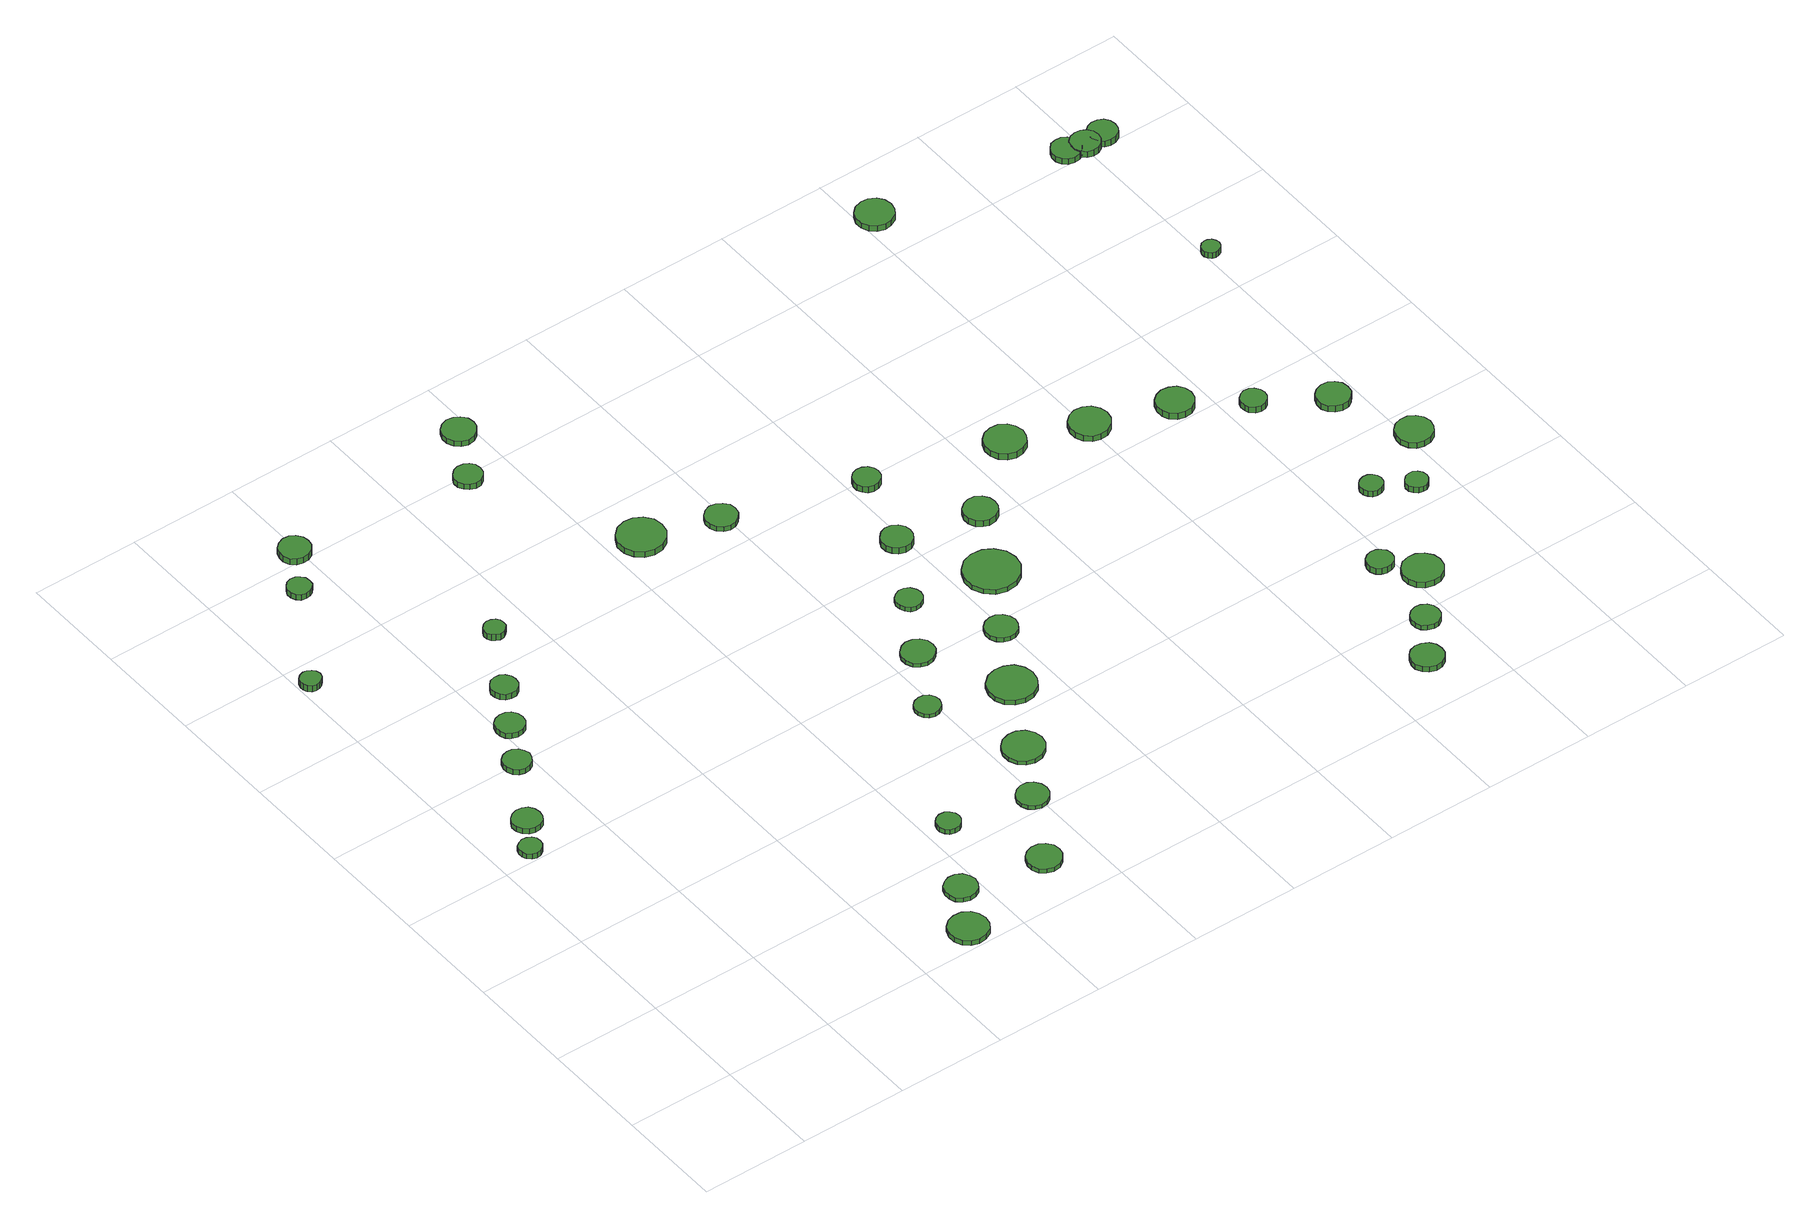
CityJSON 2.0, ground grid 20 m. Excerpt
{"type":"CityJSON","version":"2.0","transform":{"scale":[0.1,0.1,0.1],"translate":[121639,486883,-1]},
"CityObjects":{
"tree1":{"type":"SolitaryVegetationObject","attributes":{"function":"something"},"geometry":[{"type":"MultiSurface","lod":"1","boundaries":[[[0,1,2,3,4,5,6,7,8,9,10,11,12,13,14]],[[15,16,17,18,19,20,21,22,23,24,25,26,27,28,29]],[[0,29,28,1]],[[1,28,27,2]],[[2,27,26,3]],[[3,26,25,4]],[[4,25,24,5]],[[5,24,23,6]],[[6,23,22,7]],[[7,22,21,8]],[[8,21,20,9]],[[9,20,19,10]],[[10,19,18,11]],[[11,18,17,12]],[[12,17,16,13]],[[13,16,15,14]],[[14,15,29,0]]]}]},
"tree2":{"type":"SolitaryVegetationObject","attributes":{"function":"something"},"geometry":[{"type":"MultiSurface","lod":"1","boundaries":[[[30,31,32,33,34,35,36,37,38,39,40,41,42,43,44]],[[45,46,47,48,49,50,51,52,53,54,55,56,57,58,59]],[[30,59,58,31]],[[31,58,57,32]],[[32,57,56,33]],[[33,56,55,34]],[[34,55,54,35]],[[35,54,53,36]],[[36,53,52,37]],[[37,52,51,38]],[[38,51,50,39]],[[39,50,49,40]],[[40,49,48,41]],[[41,48,47,42]],[[42,47,46,43]],[[43,46,45,44]],[[44,45,59,30]]]}]},
"tree3":{"type":"SolitaryVegetationObject","attributes":{"function":"something"},"geometry":[{"type":"MultiSurface","lod":"1","boundaries":[[[60,61,62,63,64,65,66,67,68,69,70,71,72,73,74]],[[75,76,77,78,79,80,81,82,83,84,85,86,87,88,89]],[[60,89,88,61]],[[61,88,87,62]],[[62,87,86,63]],[[63,86,85,64]],[[64,85,84,65]],[[65,84,83,66]],[[66,83,82,67]],[[67,82,81,68]],[[68,81,80,69]],[[69,80,79,70]],[[70,79,78,71]],[[71,78,77,72]],[[72,77,76,73]],[[73,76,75,74]],[[74,75,89,60]]]}]},
"tree4":{"type":"SolitaryVegetationObject","attributes":{"function":"something"},"geometry":[{"type":"MultiSurface","lod":"1","boundaries":[[[90,91,92,93,94,95,96,97,98,99,100,101,102,103,104]],[[105,106,107,108,109,110,111,112,113,114,115,116,117,118,119]],[[90,119,118,91]],[[91,118,117,92]],[[92,117,116,93]],[[93,116,115,94]],[[94,115,114,95]],[[95,114,113,96]],[[96,113,112,97]],[[97,112,111,98]],[[98,111,110,99]],[[99,110,109,100]],[[100,109,108,101]],[[101,108,107,102]],[[102,107,106,103]],[[103,106,105,104]],[[104,105,119,90]]]}]},
"tree5":{"type":"SolitaryVegetationObject","attributes":{"function":"something"},"geometry":[{"type":"MultiSurface","lod":"1","boundaries":[[[120,121,122,123,124,125,126,127,128,129,130,131,132,133,134]],[[135,136,137,138,139,140,141,142,143,144,145,146,147,148,149]],[[120,149,148,121]],[[121,148,147,122]],[[122,147,146,123]],[[123,146,145,124]],[[124,145,144,125]],[[125,144,143,126]],[[126,143,142,127]],[[127,142,141,128]],[[128,141,140,129]],[[129,140,139,130]],[[130,139,138,131]],[[131,138,137,132]],[[132,137,136,133]],[[133,136,135,134]],[[134,135,149,120]]]}]},
"tree6":{"type":"SolitaryVegetationObject","attributes":{"function":"something"},"geometry":[{"type":"MultiSurface","lod":"1","boundaries":[[[150,151,152,153,154,155,156,157,158,159,160,161,162,163,164]],[[165,166,167,168,169,170,171,172,173,174,175,176,177,178,179]],[[150,179,178,151]],[[151,178,177,152]],[[152,177,176,153]],[[153,176,175,154]],[[154,175,174,155]],[[155,174,173,156]],[[156,173,172,157]],[[157,172,171,158]],[[158,171,170,159]],[[159,170,169,160]],[[160,169,168,161]],[[161,168,167,162]],[[162,167,166,163]],[[163,166,165,164]],[[164,165,179,150]]]}]},
"tree7":{"type":"SolitaryVegetationObject","attributes":{"function":"something"},"geometry":[{"type":"MultiSurface","lod":"1","boundaries":[[[180,181,182,183,184,185,186,187,188,189,190,191,192,193,194]],[[195,196,197,198,199,200,201,202,203,204,205,206,207,208,209]],[[180,209,208,181]],[[181,208,207,182]],[[182,207,206,183]],[[183,206,205,184]],[[184,205,204,185]],[[185,204,203,186]],[[186,203,202,187]],[[187,202,201,188]],[[188,201,200,189]],[[189,200,199,190]],[[190,199,198,191]],[[191,198,197,192]],[[192,197,196,193]],[[193,196,195,194]],[[194,195,209,180]]]}]},
"tree8":{"type":"SolitaryVegetationObject","attributes":{"function":"something"},"geometry":[{"type":"MultiSurface","lod":"1","boundaries":[[[210,211,212,213,214,215,216,217,218,219,220,221,222,223,224]],[[225,226,227,228,229,230,231,232,233,234,235,236,237,238,239]],[[210,239,238,211]],[[211,238,237,212]],[[212,237,236,213]],[[213,236,235,214]],[[214,235,234,215]],[[215,234,233,216]],[[216,233,232,217]],[[217,232,231,218]],[[218,231,230,219]],[[219,230,229,220]],[[220,229,228,221]],[[221,228,227,222]],[[222,227,226,223]],[[223,226,225,224]],[[224,225,239,210]]]}]},
"tree9":{"type":"SolitaryVegetationObject","attributes":{"function":"something"},"geometry":[{"type":"MultiSurface","lod":"1","boundaries":[[[240,241,242,243,244,245,246,247,248,249,250,251,252,253,254]],[[255,256,257,258,259,260,261,262,263,264,265,266,267,268,269]],[[240,269,268,241]],[[241,268,267,242]],[[242,267,266,243]],[[243,266,265,244]],[[244,265,264,245]],[[245,264,263,246]],[[246,263,262,247]],[[247,262,261,248]],[[248,261,260,249]],[[249,260,259,250]],[[250,259,258,251]],[[251,258,257,252]],[[252,257,256,253]],[[253,256,255,254]],[[254,255,269,240]]]}]},
"tree10":{"type":"SolitaryVegetationObject","attributes":{"function":"something"},"geometry":[{"type":"MultiSurface","lod":"1","boundaries":[[[270,271,272,273,274,275,276,277,278,279,280,281,282,283,284]],[[285,286,287,288,289,290,291,292,293,294,295,296,297,298,299]],[[270,299,298,271]],[[271,298,297,272]],[[272,297,296,273]],[[273,296,295,274]],[[274,295,294,275]],[[275,294,293,276]],[[276,293,292,277]],[[277,292,291,278]],[[278,291,290,279]],[[279,290,289,280]],[[280,289,288,281]],[[281,288,287,282]],[[282,287,286,283]],[[283,286,285,284]],[[284,285,299,270]]]}]},
"tree11":{"type":"SolitaryVegetationObject","attributes":{"function":"something"},"geometry":[{"type":"MultiSurface","lod":"1","boundaries":[[[300,301,302,303,304,305,306,307,308,309,310,311,312,313,314]],[[315,316,317,318,319,320,321,322,323,324,325,326,327,328,329]],[[300,329,328,301]],[[301,328,327,302]],[[302,327,326,303]],[[303,326,325,304]],[[304,325,324,305]],[[305,324,323,306]],[[306,323,322,307]],[[307,322,321,308]],[[308,321,320,309]],[[309,320,319,310]],[[310,319,318,311]],[[311,318,317,312]],[[312,317,316,313]],[[313,316,315,314]],[[314,315,329,300]]]}]},
"tree12":{"type":"SolitaryVegetationObject","attributes":{"function":"something"},"geometry":[{"type":"MultiSurface","lod":"1","boundaries":[[[330,331,332,333,334,335,336,337,338,339,340,341,342,343,344]],[[345,346,347,348,349,350,351,352,353,354,355,356,357,358,359]],[[330,359,358,331]],[[331,358,357,332]],[[332,357,356,333]],[[333,356,355,334]],[[334,355,354,335]],[[335,354,353,336]],[[336,353,352,337]],[[337,352,351,338]],[[338,351,350,339]],[[339,350,349,340]],[[340,349,348,341]],[[341,348,347,342]],[[342,347,346,343]],[[343,346,345,344]],[[344,345,359,330]]]}]},
"tree13":{"type":"SolitaryVegetationObject","attributes":{"function":"something"},"geometry":[{"type":"MultiSurface","lod":"1","boundaries":[[[360,361,362,363,364,365,366,367,368,369,370,371,372,373,374]],[[375,376,377,378,379,380,381,382,383,384,385,386,387,388,389]],[[360,389,388,361]],[[361,388,387,362]],[[362,387,386,363]],[[363,386,385,364]],[[364,385,384,365]],[[365,384,383,366]],[[366,383,382,367]],[[367,382,381,368]],[[368,381,380,369]],[[369,380,379,370]],[[370,379,378,371]],[[371,378,377,372]],[[372,377,376,373]],[[373,376,375,374]],[[374,375,389,360]]]}]},
"tree14":{"type":"SolitaryVegetationObject","attributes":{"function":"something"},"geometry":[{"type":"MultiSurface","lod":"1","boundaries":[[[390,391,392,393,394,395,396,397,398,399,400,401,402,403,404]],[[405,406,407,408,409,410,411,412,413,414,415,416,417,418,419]],[[390,419,418,391]],[[391,418,417,392]],[[392,417,416,393]],[[393,416,415,394]],[[394,415,414,395]],[[395,414,413,396]],[[396,413,412,397]],[[397,412,411,398]],[[398,411,410,399]],[[399,410,409,400]],[[400,409,408,401]],[[401,408,407,402]],[[402,407,406,403]],[[403,406,405,404]],[[404,405,419,390]]]}]},
"tree15":{"type":"SolitaryVegetationObject","attributes":{"function":"something"},"geometry":[{"type":"MultiSurface","lod":"1","boundaries":[[[420,421,422,423,424,425,426,427,428,429,430,431,432,433,434]],[[435,436,437,438,439,440,441,442,443,444,445,446,447,448,449]],[[420,449,448,421]],[[421,448,447,422]],[[422,447,446,423]],[[423,446,445,424]],[[424,445,444,425]],[[425,444,443,426]],[[426,443,442,427]],[[427,442,441,428]],[[428,441,440,429]],[[429,440,439,430]],[[430,439,438,431]],[[431,438,437,432]],[[432,437,436,433]],[[433,436,435,434]],[[434,435,449,420]]]}]},
"tree16":{"type":"SolitaryVegetationObject","attributes":{"function":"something"},"geometry":[{"type":"MultiSurface","lod":"1","boundaries":[[[450,451,452,453,454,455,456,457,458,459,460,461,462,463,464]],[[465,466,467,468,469,470,471,472,473,474,475,476,477,478,479]],[[450,479,478,451]],[[451,478,477,452]],[[452,477,476,453]],[[453,476,475,454]],[[454,475,474,455]],[[455,474,473,456]],[[456,473,472,457]],[[457,472,471,458]],[[458,471,470,459]],[[459,470,469,460]],[[460,469,468,461]],[[461,468,467,462]],[[462,467,466,463]],[[463,466,465,464]],[[464,465,479,450]]]}]},
"tree17":{"type":"SolitaryVegetationObject","attributes":{"function":"something"},"geometry":[{"type":"MultiSurface","lod":"1","boundaries":[[[480,481,482,483,484,485,486,487,488,489,490,491,492,493,494]],[[495,496,497,498,499,500,501,502,503,504,505,506,507,508,509]],[[480,509,508,481]],[[481,508,507,482]],[[482,507,506,483]],[[483,506,505,484]],[[484,505,504,485]],[[485,504,503,486]],[[486,503,502,487]],[[487,502,501,488]],[[488,501,500,489]],[[489,500,499,490]],[[490,499,498,491]],[[491,498,497,492]],[[492,497,496,493]],[[493,496,495,494]],[[494,495,509,480]]]}]},
"tree18":{"type":"SolitaryVegetationObject","attributes":{"function":"something"},"geometry":[{"type":"MultiSurface","lod":"1","boundaries":[[[510,511,512,513,514,515,516,517,518,519,520,521,522,523,524]],[[525,526,527,528,529,530,531,532,533,534,535,536,537,538,539]],[[510,539,538,511]],[[511,538,537,512]],[[512,537,536,513]],[[513,536,535,514]],[[514,535,534,515]],[[515,534,533,516]],[[516,533,532,517]],[[517,532,531,518]],[[518,531,530,519]],[[519,530,529,520]],[[520,529,528,521]],[[521,528,527,522]],[[522,527,526,523]],[[523,526,525,524]],[[524,525,539,510]]]}]},
"tree19":{"type":"SolitaryVegetationObject","attributes":{"function":"something"},"geometry":[{"type":"MultiSurface","lod":"1","boundaries":[[[540,541,542,543,544,545,546,547,548,549,550,551,552,553,554]],[[555,556,557,558,559,560,561,562,563,564,565,566,567,568,569]],[[540,569,568,541]],[[541,568,567,542]],[[542,567,566,543]],[[543,566,565,544]],[[544,565,564,545]],[[545,564,563,546]],[[546,563,562,547]],[[547,562,561,548]],[[548,561,560,549]],[[549,560,559,550]],[[550,559,558,551]],[[551,558,557,552]],[[552,557,556,553]],[[553,556,555,554]],[[554,555,569,540]]]}]},
"tree20":{"type":"SolitaryVegetationObject","attributes":{"function":"something"},"geometry":[{"type":"MultiSurface","lod":"1","boundaries":[[[570,571,572,573,574,575,576,577,578,579,580,581,582,583,584]],[[585,586,587,588,589,590,591,592,593,594,595,596,597,598,599]],[[570,599,598,571]],[[571,598,597,572]],[[572,597,596,573]],[[573,596,595,574]],[[574,595,594,575]],[[575,594,593,576]],[[576,593,592,577]],[[577,592,591,578]],[[578,591,590,579]],[[579,590,589,580]],[[580,589,588,581]],[[581,588,587,582]],[[582,587,586,583]],[[583,586,585,584]],[[584,585,599,570]]]}]},
"tree21":{"type":"SolitaryVegetationObject","attributes":{"function":"something"},"geometry":[{"type":"MultiSurface","lod":"1","boundaries":[[[600,601,602,603,604,605,606,607,608,609,610,611,612,613,614]],[[615,616,617,618,619,620,621,622,623,624,625,626,627,628,629]],[[600,629,628,601]],[[601,628,627,602]],[[602,627,626,603]],[[603,626,625,604]],[[604,625,624,605]],[[605,624,623,606]],[[606,623,622,607]],[[607,622,621,608]],[[608,621,620,609]],[[609,620,619,610]],[[610,619,618,611]],[[611,618,617,612]],[[612,617,616,613]],[[613,616,615,614]],[[614,615,629,600]]]}]},
"tree22":{"type":"SolitaryVegetationObject","attributes":{"function":"something"},"geometry":[{"type":"MultiSurface","lod":"1","boundaries":[[[630,631,632,633,634,635,636,637,638,639,640,641,642,643,644]],[[645,646,647,648,649,650,651,652,653,654,655,656,657,658,659]],[[630,659,658,631]],[[631,658,657,632]],[[632,657,656,633]],[[633,656,655,634]],[[634,655,654,635]],[[635,654,653,636]],[[636,653,652,637]],[[637,652,651,638]],[[638,651,650,639]],[[639,650,649,640]],[[640,649,648,641]],[[641,648,647,642]],[[642,647,646,643]],[[643,646,645,644]],[[644,645,659,630]]]}]},
"tree23":{"type":"SolitaryVegetationObject","attributes":{"function":"something"},"geometry":[{"type":"MultiSurface","lod":"1","boundaries":[[[660,661,662,663,664,665,666,667,668,669,670,671,672,673,674]],[[675,676,677,678,679,680,681,682,683,684,685,686,687,688,689]],[[660,689,688,661]],[[661,688,687,662]],[[662,687,686,663]],[[663,686,685,664]],[[664,685,684,665]],[[665,684,683,666]],[[666,683,682,667]],[[667,682,681,668]],[[668,681,680,669]],[[669,680,679,670]],[[670,679,678,671]],[[671,678,677,672]],[[672,677,676,673]],[[673,676,675,674]],[[674,675,689,660]]]}]},
"tree24":{"type":"SolitaryVegetationObject","attributes":{"function":"something"},"geometry":[{"type":"MultiSurface","lod":"1","boundaries":[[[690,691,692,693,694,695,696,697,698,699,700,701,702,703,704]],[[705,706,707,708,709,710,711,712,713,714,715,716,717,718,719]],[[690,719,718,691]],[[691,718,717,692]],[[692,717,716,693]],[[693,716,715,694]],[[694,715,714,695]],[[695,714,713,696]],[[696,713,712,697]],[[697,712,711,698]],[[698,711,710,699]],[[699,710,709,700]],[[700,709,708,701]],[[701,708,707,702]],[[702,707,706,703]],[[703,706,705,704]],[[704,705,719,690]]]}]},
"tree25":{"type":"SolitaryVegetationObject","attributes":{"function":"something"},"geometry":[{"type":"MultiSurface","lod":"1","boundaries":[[[720,721,722,723,724,725,726,727,728,729,730,731,732,733,734]],[[735,736,737,738,739,740,741,742,743,744,745,746,747,748,749]],[[720,749,748,721]],[[721,748,747,722]],[[722,747,746,723]],[[723,746,745,724]],[[724,745,744,725]],[[725,744,743,726]],[[726,743,742,727]],[[727,742,741,728]],[[728,741,740,729]],[[729,740,739,730]],[[730,739,738,731]],[[731,738,737,732]],[[732,737,736,733]],[[733,736,735,734]],[[734,735,749,720]]]}]},
"tree26":{"type":"SolitaryVegetationObject","attributes":{"function":"something"},"geometry":[{"type":"MultiSurface","lod":"1","boundaries":[[[750,751,752,753,754,755,756,757,758,759,760,761,762,763,764]],[[765,766,767,768,769,770,771,772,773,774,775,776,777,778,779]],[[750,779,778,751]],[[751,778,777,752]],[[752,777,776,753]],[[753,776,775,754]],[[754,775,774,755]],[[755,774,773,756]],[[756,773,772,757]],[[757,772,771,758]],[[758,771,770,759]],[[759,770,769,760]],[[760,769,768,761]],[[761,768,767,762]],[[762,767,766,763]],[[763,766,765,764]],[[764,765,779,750]]]}]},
"tree27":{"type":"SolitaryVegetationObject","attributes":{"function":"something"},"geometry":[{"type":"MultiSurface","lod":"1","boundaries":[[[780,781,782,783,784,785,786,787,788,789,790,791,792,793,794]],[[795,796,797,798,799,800,801,802,803,804,805,806,807,808,809]],[[780,809,808,781]],[[781,808,807,782]],[[782,807,806,783]],[[783,806,805,784]],[[784,805,804,785]],[[785,804,803,786]],[[786,803,802,787]],[[787,802,801,788]],[[788,801,800,789]],[[789,800,799,790]],[[790,799,798,791]],[[791,798,797,792]],[[792,797,796,793]],[[793,796,795,794]],[[794,795,809,780]]]}]},
"tree28":{"type":"SolitaryVegetationObject","attributes":{"function":"something"},"geometry":[{"type":"MultiSurface","lod":"1","boundaries":[[[810,811,812,813,814,815,816,817,818,819,820,821,822,823,824]],[[825,826,827,828,829,830,831,832,833,834,835,836,837,838,839]],[[810,839,838,811]],[[811,838,837,812]],[[812,837,836,813]],[[813,836,835,814]],[[814,835,834,815]],[[815,834,833,816]],[[816,833,832,817]],[[817,832,831,818]],[[818,831,830,819]],[[819,830,829,820]],[[820,829,828,821]],[[821,828,827,822]],[[822,827,826,823]],[[823,826,825,824]],[[824,825,839,810]]]}]},
"tree29":{"type":"SolitaryVegetationObject","attributes":{"function":"something"},"geometry":[{"type":"MultiSurface","lod":"1","boundaries":[[[840,841,842,843,844,845,846,847,848,849,850,851,852,853,854]],[[855,856,857,858,859,860,861,862,863,864,865,866,867,868,869]],[[840,869,868,841]],[[841,868,867,842]],[[842,867,866,843]],[[843,866,865,844]],[[844,865,864,845]],[[845,864,863,846]],[[846,863,862,847]],[[847,862,861,848]],[[848,861,860,849]],[[849,860,859,850]],[[850,859,858,851]],[[851,858,857,852]],[[852,857,856,853]],[[853,856,855,854]],[[854,855,869,840]]]}]},
"tree30":{"type":"SolitaryVegetationObject","attributes":{"function":"something"},"geometry":[{"type":"MultiSurface","lod":"1","boundaries":[[[870,871,872,873,874,875,876,877,878,879,880,881,882,883,884]],[[885,886,887,888,889,890,891,892,893,894,895,896,897,898,899]],[[870,899,898,871]],[[871,898,897,872]],[[872,897,896,873]],[[873,896,895,874]],[[874,895,894,875]],[[875,894,893,876]],[[876,893,892,877]],[[877,892,891,878]],[[878,891,890,879]],[[879,890,889,880]],[[880,889,888,881]],[[881,888,887,882]],[[882,887,886,883]],[[883,886,885,884]],[[884,885,899,870]]]}]},
"tree31":{"type":"SolitaryVegetationObject","attributes":{"function":"something"},"geometry":[{"type":"MultiSurface","lod":"1","boundaries":[[[900,901,902,903,904,905,906,907,908,909,910,911,912,913,914]],[[915,916,917,918,919,920,921,922,923,924,925,926,927,928,929]],[[900,929,928,901]],[[901,928,927,902]],[[902,927,926,903]],[[903,926,925,904]],[[904,925,924,905]],[[905,924,923,906]],[[906,923,922,907]],[[907,922,921,908]],[[908,921,920,909]],[[909,920,919,910]],[[910,919,918,911]],[[911,918,917,912]],[[912,917,916,913]],[[913,916,915,914]],[[914,915,929,900]]]}]},
"tree32":{"type":"SolitaryVegetationObject","attributes":{"function":"something"},"geometry":[{"type":"MultiSurface","lod":"1","boundaries":[[[930,931,932,933,934,935,936,937,938,939,940,941,942,943,944]],[[945,946,947,948,949,950,951,952,953,954,955,956,957,958,959]],[[930,959,958,931]],[[931,958,957,932]],[[932,957,956,933]],[[933,956,955,934]],[[934,955,954,935]],[[935,954,953,936]],[[936,953,952,937]],[[937,952,951,938]],[[938,951,950,939]],[[939,950,949,940]],[[940,949,948,941]],[[941,948,947,942]],[[942,947,946,943]],[[943,946,945,944]],[[944,945,959,930]]]}]},
"tree33":{"type":"SolitaryVegetationObject","attributes":{"function":"something"},"geometry":[{"type":"MultiSurface","lod":"1","boundaries":[[[960,961,962,963,964,965,966,967,968,969,970,971,972,973,974]],[[975,976,977,978,979,980,981,982,983,984,985,986,987,988,989]],[[960,989,988,961]],[[961,988,987,962]],[[962,987,986,963]],[[963,986,985,964]],[[964,985,984,965]],[[965,984,983,966]],[[966,983,982,967]],[[967,982,981,968]],[[968,981,980,969]],[[969,980,979,970]],[[970,979,978,971]],[[971,978,977,972]],[[972,977,976,973]],[[973,976,975,974]],[[974,975,989,960]]]}]},
"tree34":{"type":"SolitaryVegetationObject","attributes":{"function":"something"},"geometry":[{"type":"MultiSurface","lod":"1","boundaries":[[[990,991,992,993,994,995,996,997,998,999,1000,1001,1002,1003,1004]],[[1005,1006,1007,1008,1009,1010,1011,1012,1013,1014,1015,1016,1017,1018,1019]],[[990,1019,1018,991]],[[991,1018,1017,992]],[[992,1017,1016,993]],[[993,1016,1015,994]],[[994,1015,1014,995]],[[995,1014,1013,996]],[[996,1013,1012,997]],[[997,1012,1011,998]],[[998,1011,1010,999]],[[999,1010,1009,1000]],[[1000,1009,1008,1001]],[[1001,1008,1007,1002]],[[1002,1007,1006,1003]],[[1003,1006,1005,1004]],[[1004,1005,1019,990]]]}]},
"tree35":{"type":"SolitaryVegetationObject","attributes":{"function":"something"},"geometry":[{"type":"MultiSurface","lod":"1","boundaries":[[[1020,1021,1022,1023,1024,1025,1026,1027,1028,1029,1030,1031,1032,1033,1034]],[[1035,1036,1037,1038,1039,1040,1041,1042,1043,1044,1045,1046,1047,1048,1049]],[[1020,1049,1048,1021]],[[1021,1048,1047,1022]],[[1022,1047,1046,1023]],[[1023,1046,1045,1024]],[[1024,1045,1044,1025]],[[1025,1044,1043,1026]],[[1026,1043,1042,1027]],[[1027,1042,1041,1028]],[[1028,1041,1040,1029]],[[1029,1040,1039,1030]],[[1030,1039,1038,1031]],[[1031,1038,1037,1032]],[[1032,1037,1036,1033]],[[1033,1036,1035,1034]],[[1034,1035,1049,1020]]]}]},
"tree36":{"type":"SolitaryVegetationObject","attributes":{"function":"something"},"geometry":[{"type":"MultiSurface","lod":"1","boundaries":[[[1050,1051,1052,1053,1054,1055,1056,1057,1058,1059,1060,1061,1062,1063,1064]],[[1065,1066,1067,1068,1069,1070,1071,1072,1073,1074,1075,1076,1077,1078,1079]],[[1050,1079,1078,1051]],[[1051,1078,1077,1052]],[[1052,1077,1076,1053]],[[1053,1076,1075,1054]],[[1054,1075,1074,1055]],[[1055,1074,1073,1056]],[[1056,1073,1072,1057]],[[1057,1072,1071,1058]],[[1058,1071,1070,1059]],[[1059,1070,1069,1060]],[[1060,1069,1068,1061]],[[1061,1068,1067,1062]],[[1062,1067,1066,1063]],[[1063,1066,1065,1064]],[[1064,1065,1079,1050]]]}]},
"tree37":{"type":"SolitaryVegetationObject","attributes":{"function":"something"},"geometry":[{"type":"MultiSurface","lod":"1","boundaries":[[[1080,1081,1082,1083,1084,1085,1086,1087,1088,1089,1090,1091,1092,1093,1094]],[[1095,1096,1097,1098,1099,1100,1101,1102,1103,1104,1105,1106,1107,1108,1109]],[[1080,1109,1108,1081]],[[1081,1108,1107,1082]],[[1082,1107,1106,1083]],[[1083,1106,1105,1084]],[[1084,1105,1104,1085]],[[1085,1104,1103,1086]],[[1086,1103,1102,1087]],[[1087,1102,1101,1088]],[[1088,1101,1100,1089]],[[1089,1100,1099,1090]],[[1090,1099,1098,1091]],[[1091,1098,1097,1092]],[[1092,1097,1096,1093]],[[1093,1096,1095,1094]],[[1094,1095,1109,1080]]]}]},
"tree38":{"type":"SolitaryVegetationObject","attributes":{"function":"something"},"geometry":[{"type":"MultiSurface","lod":"1","boundaries":[[[1110,1111,1112,1113,1114,1115,1116,1117,1118,1119,1120,1121,1122,1123,1124]],[[1125,1126,1127,1128,1129,1130,1131,1132,1133,1134,1135,1136,1137,1138,1139]],[[1110,1139,1138,1111]],[[1111,1138,1137,1112]],[[1112,1137,1136,1113]],[[1113,1136,1135,1114]],[[1114,1135,1134,1115]],[[1115,1134,1133,1116]],[[1116,1133,1132,1117]],[[1117,1132,1131,1118]],[[1118,1131,1130,1119]],[[1119,1130,1129,1120]],[[1120,1129,1128,1121]],[[1121,1128,1127,1122]],[[1122,1127,1126,1123]],[[1123,1126,1125,1124]],[[1124,1125,1139,1110]]]}]},
"tree39":{"type":"SolitaryVegetationObject","attributes":{"function":"something"},"geometry":[{"type":"MultiSurface","lod":"1","boundaries":[[[1140,1141,1142,1143,1144,1145,1146,1147,1148,1149,1150,1151,1152,1153,1154]],[[1155,1156,1157,1158,1159,1160,1161,1162,1163,1164,1165,1166,1167,1168,1169]],[[1140,1169,1168,1141]],[[1141,1168,1167,1142]],[[1142,1167,1166,1143]],[[1143,1166,1165,1144]],[[1144,1165,1164,1145]],[[1145,1164,1163,1146]],[[1146,1163,1162,1147]],[[1147,1162,1161,1148]],[[1148,1161,1160,1149]],[[1149,1160,1159,1150]],[[1150,1159,1158,1151]],[[1151,1158,1157,1152]],[[1152,1157,1156,1153]],[[1153,1156,1155,1154]],[[1154,1155,1169,1140]]]}]},
"tree40":{"type":"SolitaryVegetationObject","attributes":{"function":"something"},"geometry":[{"type":"MultiSurface","lod":"1","boundaries":[[[1170,1171,1172,1173,1174,1175,1176,1177,1178,1179,1180,1181,1182,1183,1184]],[[1185,1186,1187,1188,1189,1190,1191,1192,1193,1194,1195,1196,1197,1198,1199]],[[1170,1199,1198,1171]],[[1171,1198,1197,1172]],[[1172,1197,1196,1173]],[[1173,1196,1195,1174]],[[1174,1195,1194,1175]],[[1175,1194,1193,1176]],[[1176,1193,1192,1177]],[[1177,1192,1191,1178]],[[1178,1191,1190,1179]],[[1179,1190,1189,1180]],[[1180,1189,1188,1181]],[[1181,1188,1187,1182]],[[1182,1187,1186,1183]],[[1183,1186,1185,1184]],[[1184,1185,1199,1170]]]}]},
"tree41":{"type":"SolitaryVegetationObject","attributes":{"function":"something"},"geometry":[{"type":"MultiSurface","lod":"1","boundaries":[[[1200,1201,1202,1203,1204,1205,1206,1207,1208,1209,1210,1211,1212,1213,1214]],[[1215,1216,1217,1218,1219,1220,1221,1222,1223,1224,1225,1226,1227,1228,1229]],[[1200,1229,1228,1201]],[[1201,1228,1227,1202]],[[1202,1227,1226,1203]],[[1203,1226,1225,1204]],[[1204,1225,1224,1205]],[[1205,1224,1223,1206]],[[1206,1223,1222,1207]],[[1207,1222,1221,1208]],[[1208,1221,1220,1209]],[[1209,1220,1219,1210]],[[1210,1219,1218,1211]],[[1211,1218,1217,1212]],[[1212,1217,1216,1213]],[[1213,1216,1215,1214]],[[1214,1215,1229,1200]]]}]},
"tree42":{"type":"SolitaryVegetationObject","attributes":{"function":"something"},"geometry":[{"type":"MultiSurface","lod":"1","boundaries":[[[1230,1231,1232,1233,1234,1235,1236,1237,1238,1239,1240,1241,1242,1243,1244]],[[1245,1246,1247,1248,1249,1250,1251,1252,1253,1254,1255,1256,1257,1258,1259]],[[1230,1259,1258,1231]],[[1231,1258,1257,1232]],[[1232,1257,1256,1233]],[[1233,1256,1255,1234]],[[1234,1255,1254,1235]],[[1235,1254,1253,1236]],[[1236,1253,1252,1237]],[[1237,1252,1251,1238]],[[1238,1251,1250,1239]],[[1239,1250,1249,1240]],[[1240,1249,1248,1241]],[[1241,1248,1247,1242]],[[1242,1247,1246,1243]],[[1243,1246,1245,1244]],[[1244,1245,1259,1230]]]}]},
"tree43":{"type":"SolitaryVegetationObject","attributes":{"function":"something"},"geometry":[{"type":"MultiSurface","lod":"1","boundaries":[[[1260,1261,1262,1263,1264,1265,1266,1267,1268,1269,1270,1271,1272,1273,1274]],[[1275,1276,1277,1278,1279,1280,1281,1282,1283,1284,1285,1286,1287,1288,1289]],[[1260,1289,1288,1261]],[[1261,1288,1287,1262]],[[1262,1287,1286,1263]],[[1263,1286,1285,1264]],[[1264,1285,1284,1265]],[[1265,1284,1283,1266]],[[1266,1283,1282,1267]],[[1267,1282,1281,1268]],[[1268,1281,1280,1269]],[[1269,1280,1279,1270]],[[1270,1279,1278,1271]],[[1271,1278,1277,1272]],[[1272,1277,1276,1273]],[[1273,1276,1275,1274]],[[1274,1275,1289,1260]]]}]},
"tree44":{"type":"SolitaryVegetationObject","attributes":{"function":"something"},"geometry":[{"type":"MultiSurface","lod":"1","boundaries":[[[1290,1291,1292,1293,1294,1295,1296,1297,1298,1299,1300,1301,1302,1303,1304]],[[1305,1306,1307,1308,1309,1310,1311,1312,1313,1314,1315,1316,1317,1318,1319]],[[1290,1319,1318,1291]],[[1291,1318,1317,1292]],[[1292,1317,1316,1293]],[[1293,1316,1315,1294]],[[1294,1315,1314,1295]],[[1295,1314,1313,1296]],[[1296,1313,1312,1297]],[[1297,1312,1311,1298]],[[1298,1311,1310,1299]],[[1299,1310,1309,1300]],[[1300,1309,1308,1301]],[[1301,1308,1307,1302]],[[1302,1307,1306,1303]],[[1303,1306,1305,1304]],[[1304,1305,1319,1290]]]}]},
"tree45":{"type":"SolitaryVegetationObject","attributes":{"function":"something"},"geometry":[{"type":"MultiSurface","lod":"1","boundaries":[[[1320,1321,1322,1323,1324,1325,1326,1327,1328,1329,1330,1331,1332,1333,1334]],[[1335,1336,1337,1338,1339,1340,1341,1342,1343,1344,1345,1346,1347,1348,1349]],[[1320,1349,1348,1321]],[[1321,1348,1347,1322]],[[1322,1347,1346,1323]],[[1323,1346,1345,1324]],[[1324,1345,1344,1325]],[[1325,1344,1343,1326]],[[1326,1343,1342,1327]],[[1327,1342,1341,1328]],[[1328,1341,1340,1329]],[[1329,1340,1339,1330]],[[1330,1339,1338,1331]],[[1331,1338,1337,1332]],[[1332,1337,1336,1333]],[[1333,1336,1335,1334]],[[1334,1335,1349,1320]]]}]}
},
"vertices":[
[86,623,17],[85,631,17],[80,638,17],[72,642,17],[64,643,17],[56,640,17],[49,635,17],[46,627,17],[46,618,17],[49,611,17],[56,605,17],[64,602,17],[72,603,17],[80,608,17],[85,614,17],[85,614,6],[80,608,6],[72,603,6],[64,602,6],[56,605,6],[49,611,6],[46,618,6],[46,627,6],[49,635,6],[56,640,6],[64,643,6],[72,642,6],[80,638,6],[85,631,6],[86,623,6],
[127,678,17],[125,689,17],[119,698,17],[109,703,17],[98,704,17],[88,701,17],[80,694,17],[75,684,17],[75,673,17],[80,663,17],[88,655,17],[98,652,17],[109,653,17],[119,658,17],[125,667,17],[125,667,6],[119,658,6],[109,653,6],[98,652,6],[88,655,6],[80,663,6],[75,673,6],[75,684,6],[80,694,6],[88,701,6],[98,704,6],[109,703,6],[119,698,6],[125,689,6],[127,678,6],
[42,1156,19],[40,1164,19],[35,1170,19],[28,1174,19],[21,1175,19],[13,1172,19],[7,1167,19],[4,1160,19],[4,1152,19],[7,1145,19],[13,1139,19],[21,1137,19],[28,1138,19],[35,1142,19],[40,1148,19],[40,1148,6],[35,1142,6],[28,1138,6],[21,1137,6],[13,1139,6],[7,1145,6],[4,1152,6],[4,1160,6],[7,1167,6],[13,1172,6],[21,1175,6],[28,1174,6],[35,1170,6],[40,1164,6],[42,1156,6],
[199,800,17],[196,810,17],[190,819,17],[181,824,17],[171,825,17],[161,822,17],[153,815,17],[149,805,17],[149,795,17],[153,785,17],[161,778,17],[171,775,17],[181,776,17],[190,781,17],[196,790,17],[196,790,6],[190,781,6],[181,776,6],[171,775,6],[161,778,6],[153,785,6],[149,795,6],[149,805,6],[153,815,6],[161,822,6],[171,825,6],[181,824,6],[190,819,6],[196,810,6],[199,800,6],
[243,876,17],[241,887,17],[235,896,17],[226,901,17],[215,902,17],[204,899,17],[196,892,17],[192,882,17],[192,871,17],[196,861,17],[204,854,17],[215,851,17],[226,852,17],[235,857,17],[241,866,17],[241,866,6],[235,857,6],[226,852,6],[215,851,6],[204,854,6],[196,861,6],[192,871,6],[192,882,6],[196,892,6],[204,899,6],[215,902,6],[226,901,6],[235,896,6],[241,887,6],[243,876,6],
[552,39,16],[549,53,16],[541,65,16],[528,73,16],[513,74,16],[499,70,16],[488,60,16],[482,46,16],[482,31,16],[488,18,16],[499,8,16],[513,3,16],[528,5,16],[541,12,16],[549,24,16],[549,24,6],[541,12,6],[528,5,6],[513,3,6],[499,8,6],[488,18,6],[482,31,6],[482,46,6],[488,60,6],[499,70,6],[513,74,6],[528,73,6],[541,65,6],[549,53,6],[552,39,6],
[162,1342,20],[161,1351,20],[155,1358,20],[148,1363,20],[139,1364,20],[130,1361,20],[124,1355,20],[120,1347,20],[120,1338,20],[124,1329,20],[130,1323,20],[139,1321,20],[148,1322,20],[155,1326,20],[161,1333,20],[161,1333,8],[155,1326,8],[148,1322,8],[139,1321,8],[130,1323,8],[124,1329,8],[120,1338,8],[120,1347,8],[124,1355,8],[130,1361,8],[139,1364,8],[148,1363,8],[155,1358,8],[161,1351,8],[162,1342,8],
[288,954,18],[286,964,18],[280,972,18],[272,977,18],[262,978,18],[252,975,18],[245,968,18],[241,959,18],[241,949,18],[245,940,18],[252,933,18],[262,930,18],[272,931,18],[280,936,18],[286,944,18],[286,944,6],[280,936,6],[272,931,6],[262,930,6],[252,933,6],[245,940,6],[241,949,6],[241,959,6],[245,968,6],[252,975,6],[262,978,6],[272,977,6],[280,972,6],[286,964,6],[288,954,6],
[595,123,16],[592,135,16],[585,145,16],[574,151,16],[562,152,16],[551,148,16],[541,140,16],[537,129,16],[537,117,16],[541,106,16],[551,98,16],[562,94,16],[574,95,16],[585,101,16],[592,111,16],[592,111,7],[585,101,7],[574,95,7],[562,94,7],[551,98,7],[541,106,7],[537,117,7],[537,129,7],[541,140,7],[551,148,7],[562,152,7],[574,151,7],[585,145,7],[592,135,7],[595,123,7],
[219,1421,19],[217,1432,19],[210,1442,19],[200,1448,19],[188,1449,19],[177,1445,19],[168,1437,19],[164,1427,19],[164,1415,19],[168,1404,19],[177,1396,19],[188,1393,19],[200,1394,19],[210,1400,19],[217,1409,19],[217,1409,6],[210,1400,6],[200,1394,6],[188,1393,6],[177,1396,6],[168,1404,6],[164,1415,6],[164,1427,6],[168,1437,6],[177,1445,6],[188,1449,6],[200,1448,6],[210,1442,6],[217,1432,6],[219,1421,6],
[350,1068,24],[349,1076,24],[344,1082,24],[337,1086,24],[329,1087,24],[322,1085,24],[316,1079,24],[312,1072,24],[312,1064,24],[316,1057,24],[322,1052,24],[329,1049,24],[337,1050,24],[344,1054,24],[349,1060,24],[349,1060,11],[344,1054,11],[337,1050,11],[329,1049,11],[322,1052,11],[316,1057,11],[312,1064,11],[312,1072,11],[316,1079,11],[322,1085,11],[329,1087,11],[337,1086,11],[344,1082,11],[349,1076,11],[350,1068,11],
[665,258,17],[663,267,17],[657,274,17],[650,279,17],[641,280,17],[632,277,17],[626,271,17],[622,263,17],[622,254,17],[626,246,17],[632,240,17],[641,237,17],[650,238,17],[657,242,17],[663,250,17],[663,250,7],[657,242,7],[650,238,7],[641,237,7],[632,240,7],[626,246,7],[622,254,7],[622,263,7],[626,271,7],[632,277,7],[641,280,7],[650,279,7],[657,274,7],[663,267,7],[665,258,7],
[747,98,16],[745,110,16],[737,121,16],[726,127,16],[713,128,16],[701,124,16],[691,116,16],[686,104,16],[686,91,16],[691,79,16],[701,71,16],[713,67,16],[726,68,16],[737,75,16],[745,85,16],[745,85,7],[737,75,7],[726,68,7],[713,67,7],[701,71,7],[691,79,7],[686,91,7],[686,104,7],[691,116,7],[701,124,7],[713,128,7],[726,127,7],[737,121,7],[745,110,7],[747,98,7],
[821,228,15],[818,240,15],[811,250,15],[801,256,15],[789,257,15],[778,253,15],[769,245,15],[764,234,15],[764,222,15],[769,211,15],[778,203,15],[789,200,15],[801,201,15],[811,207,15],[818,217,15],[818,217,7],[811,207,7],[801,201,7],[789,200,7],[778,203,7],[769,211,7],[764,222,7],[764,234,7],[769,245,7],[778,253,7],[789,257,7],[801,256,7],[811,250,7],[818,240,7],[821,228,7],
[808,501,16],[806,510,16],[801,518,16],[792,523,16],[783,524,16],[773,521,16],[766,515,16],[762,506,16],[762,496,16],[766,487,16],[773,481,16],[783,478,16],[792,479,16],[801,484,16],[806,492,16],[806,492,8],[801,484,8],[792,479,8],[783,478,8],[773,481,8],[766,487,8],[762,496,8],[762,506,8],[766,515,8],[773,521,8],[783,524,8],[792,523,8],[801,518,8],[806,510,8],[808,501,8],
[545,1387,22],[543,1398,22],[537,1406,22],[528,1411,22],[517,1412,22],[507,1409,22],[500,1402,22],[495,1393,22],[495,1382,22],[500,1373,22],[507,1366,22],[517,1362,22],[528,1363,22],[537,1369,22],[543,1377,22],[543,1377,10],[537,1369,10],[528,1363,10],[517,1362,10],[507,1366,10],[500,1373,10],[495,1382,10],[495,1393,10],[500,1402,10],[507,1409,10],[517,1412,10],[528,1411,10],[537,1406,10],[543,1398,10],[545,1387,10],
[887,329,15],[884,344,15],[875,357,15],[861,365,15],[846,366,15],[831,361,15],[820,351,15],[814,337,15],[814,321,15],[820,307,15],[831,297,15],[846,292,15],[861,294,15],[875,302,15],[884,314,15],[884,314,7],[875,302,7],[861,294,7],[846,292,7],[831,297,7],[820,307,7],[814,321,7],[814,337,7],[820,351,7],[831,361,7],[846,366,7],[861,365,7],[875,357,7],[884,344,7],[887,329,7],
[701,1105,18],[698,1122,18],[687,1136,18],[672,1145,18],[655,1147,18],[638,1142,18],[625,1130,18],[617,1114,18],[617,1096,18],[625,1080,18],[638,1068,18],[655,1063,18],[672,1065,18],[687,1073,18],[698,1088,18],[698,1088,6],[687,1073,6],[672,1065,6],[655,1063,6],[638,1068,6],[625,1080,6],[617,1096,6],[617,1114,6],[625,1130,6],[638,1142,6],[655,1147,6],[672,1145,6],[687,1136,6],[698,1122,6],[701,1105,6],
[606,1486,17],[604,1498,17],[596,1508,17],[586,1514,17],[573,1516,17],[561,1512,17],[552,1504,17],[547,1492,17],[547,1480,17],[552,1468,17],[561,1460,17],[573,1456,17],[586,1458,17],[596,1464,17],[604,1474,17],[604,1474,6],[596,1464,6],[586,1458,6],[573,1456,6],[561,1460,6],[552,1468,6],[547,1480,6],[547,1492,6],[552,1504,6],[561,1512,6],[573,1516,6],[586,1514,6],[596,1508,6],[604,1498,6],[606,1486,6],
[880,613,15],[878,625,15],[870,635,15],[860,641,15],[847,643,15],[836,639,15],[826,630,15],[821,619,15],[821,607,15],[826,595,15],[836,587,15],[847,583,15],[860,585,15],[870,591,15],[878,601,15],[878,601,7],[870,591,7],[860,585,7],[847,583,7],[836,587,7],[826,595,7],[821,607,7],[821,619,7],[826,630,7],[836,639,7],[847,643,7],[860,641,7],[870,635,7],[878,625,7],[880,613,7],
[968,459,17],[964,476,17],[954,491,17],[938,499,17],[921,501,17],[904,496,17],[890,484,17],[883,468,17],[883,450,17],[890,434,17],[904,422,17],[921,416,17],[938,418,17],[954,427,17],[964,442,17],[964,442,7],[954,427,7],[938,418,7],[921,416,7],[904,422,7],[890,434,7],[883,450,7],[883,468,7],[890,484,7],[904,496,7],[921,501,7],[938,499,7],[954,491,7],[964,476,7],[968,459,7],
[821,1065,16],[819,1077,16],[811,1086,16],[801,1092,16],[789,1094,16],[778,1090,16],[769,1082,16],[764,1071,16],[764,1059,16],[769,1048,16],[778,1040,16],[789,1036,16],[801,1038,16],[811,1044,16],[819,1053,16],[819,1053,6],[811,1044,6],[801,1038,6],[789,1036,6],[778,1040,6],[769,1048,6],[764,1059,6],[764,1071,6],[769,1082,6],[778,1090,6],[789,1094,6],[801,1092,6],[811,1086,6],[819,1077,6],[821,1065,6],
[940,724,15],[938,733,15],[932,742,15],[923,747,15],[913,748,15],[904,744,15],[897,738,15],[893,729,15],[893,719,15],[897,710,15],[904,703,15],[913,700,15],[923,701,15],[932,706,15],[938,714,15],[938,714,6],[932,706,6],[923,701,6],[913,700,6],[904,703,6],[897,710,6],[893,719,6],[893,729,6],[897,738,6],[904,744,6],[913,748,6],[923,747,6],[932,742,6],[938,733,6],[940,724,6],
[1023,579,15],[1020,590,15],[1013,600,15],[1003,606,15],[991,607,15],[980,604,15],[971,596,15],[966,585,15],[966,573,15],[971,562,15],[980,554,15],[991,550,15],[1003,551,15],[1013,557,15],[1020,567,15],[1020,567,6],[1013,557,6],[1003,551,6],[991,550,6],[980,554,6],[971,562,6],[966,573,6],[966,585,6],[971,596,6],[980,604,6],[991,607,6],[1003,606,6],[1013,600,6],[1020,590,6],[1023,579,6],
[1014,849,19],[1012,860,19],[1005,870,19],[995,876,19],[983,877,19],[972,873,19],[964,865,19],[959,855,19],[959,843,19],[964,833,19],[972,825,19],[983,821,19],[995,822,19],[1005,828,19],[1012,838,19],[1012,838,6],[1005,828,6],[995,822,6],[983,821,6],[972,825,6],[964,833,6],[959,843,6],[959,855,6],[964,865,6],[972,873,6],[983,877,6],[995,876,6],[1005,870,6],[1012,860,6],[1014,849,6],
[1113,696,16],[1109,716,16],[1096,733,16],[1079,743,16],[1058,745,16],[1039,739,16],[1024,725,16],[1015,706,16],[1015,686,16],[1024,667,16],[1039,653,16],[1058,647,16],[1079,649,16],[1096,659,16],[1109,676,16],[1109,676,6],[1096,659,6],[1079,649,6],[1058,647,6],[1039,653,6],[1024,667,6],[1015,686,6],[1015,706,6],[1024,725,6],[1039,739,6],[1058,745,6],[1079,743,6],[1096,733,6],[1109,716,6],[1113,696,6],
[1056,990,22],[1054,1000,22],[1048,1008,22],[1039,1013,22],[1029,1014,22],[1019,1011,22],[1012,1004,22],[1008,995,22],[1008,985,22],[1012,976,22],[1019,969,22],[1029,966,22],[1039,967,22],[1048,972,22],[1054,980,22],[1054,980,9],[1048,972,9],[1039,967,9],[1029,966,9],[1019,969,9],[1012,976,9],[1008,985,9],[1008,995,9],[1012,1004,9],[1019,1011,9],[1029,1014,9],[1039,1013,9],[1048,1008,9],[1054,1000,9],[1056,990,9],
[1164,819,20],[1162,831,20],[1155,841,20],[1144,848,20],[1131,849,20],[1120,845,20],[1110,837,20],[1105,825,20],[1105,813,20],[1110,801,20],[1120,793,20],[1131,789,20],[1144,791,20],[1155,797,20],[1162,807,20],[1162,807,7],[1155,797,7],[1144,791,7],[1131,789,7],[1120,793,7],[1110,801,7],[1105,813,7],[1105,825,7],[1110,837,7],[1120,845,7],[1131,849,7],[1144,848,7],[1155,841,7],[1162,831,7],[1164,819,7],
[1532,103,17],[1530,115,17],[1523,125,17],[1512,131,17],[1500,133,17],[1488,129,17],[1479,121,17],[1474,109,17],[1474,97,17],[1479,86,17],[1488,78,17],[1500,74,17],[1512,75,17],[1523,82,17],[1530,91,17],[1530,91,6],[1523,82,6],[1512,75,6],[1500,74,6],[1488,78,6],[1479,86,6],[1474,97,6],[1474,109,6],[1479,121,6],[1488,129,6],[1500,133,6],[1512,131,6],[1523,125,6],[1530,115,6],[1532,103,6],
[1304,928,19],[1300,943,19],[1292,955,19],[1279,963,19],[1264,964,19],[1249,960,19],[1238,950,19],[1232,936,19],[1232,921,19],[1238,907,19],[1249,897,19],[1264,892,19],[1279,894,19],[1292,901,19],[1300,914,19],[1300,914,6],[1292,901,6],[1279,894,6],[1264,892,6],[1249,897,6],[1238,907,6],[1232,921,6],[1232,936,6],[1238,950,6],[1249,960,6],[1264,964,6],[1279,963,6],[1292,955,6],[1300,943,6],[1304,928,6],
[1585,182,16],[1583,193,16],[1577,201,16],[1567,207,16],[1557,208,16],[1546,204,16],[1538,197,16],[1534,187,16],[1534,177,16],[1538,167,16],[1546,160,16],[1557,156,16],[1567,157,16],[1577,163,16],[1583,171,16],[1583,171,6],[1577,163,6],[1567,157,6],[1557,156,6],[1546,160,6],[1538,167,6],[1534,177,6],[1534,187,6],[1538,197,6],[1546,204,6],[1557,208,6],[1567,207,6],[1577,201,6],[1583,193,6],[1585,182,6],
[1440,881,17],[1437,895,17],[1428,908,17],[1415,915,17],[1400,917,17],[1386,912,17],[1375,902,17],[1369,888,17],[1369,873,17],[1375,859,17],[1386,849,17],[1400,845,17],[1415,846,17],[1428,854,17],[1437,866,17],[1437,866,5],[1428,854,5],[1415,846,5],[1400,845,5],[1386,849,5],[1375,859,5],[1369,873,5],[1369,888,5],[1375,902,5],[1386,912,5],[1400,917,5],[1415,915,5],[1428,908,5],[1437,895,5],[1440,881,5],
[1603,331,19],[1601,341,19],[1595,348,19],[1587,353,19],[1577,354,19],[1568,351,19],[1560,345,19],[1556,336,19],[1556,326,19],[1560,317,19],[1568,311,19],[1577,308,19],[1587,309,19],[1595,313,19],[1601,321,19],[1601,321,6],[1595,313,6],[1587,309,6],[1577,308,6],[1568,311,6],[1560,317,6],[1556,326,6],[1556,336,6],[1560,345,6],[1568,351,6],[1577,354,6],[1587,353,6],[1595,348,6],[1601,341,6],[1603,331,6],
[1659,274,17],[1656,288,17],[1647,300,17],[1634,308,17],[1620,309,17],[1605,305,17],[1594,295,17],[1588,281,17],[1588,267,17],[1594,253,17],[1605,243,17],[1620,239,17],[1634,240,17],[1647,247,17],[1656,259,17],[1656,259,5],[1647,247,5],[1634,240,5],[1620,239,5],[1605,243,5],[1594,253,5],[1588,267,5],[1588,281,5],[1594,295,5],[1605,305,5],[1620,309,5],[1634,308,5],[1647,300,5],[1656,288,5],[1659,274,5],
[1577,835,19],[1574,849,19],[1566,860,19],[1554,866,19],[1540,868,19],[1528,864,19],[1517,855,19],[1512,842,19],[1512,828,19],[1517,816,19],[1528,807,19],[1540,803,19],[1554,804,19],[1566,811,19],[1574,822,19],[1574,822,6],[1566,811,6],[1554,804,6],[1540,803,6],[1528,807,6],[1517,816,6],[1512,828,6],[1512,842,6],[1517,855,6],[1528,864,6],[1540,868,6],[1554,866,6],[1566,860,6],[1574,849,6],[1577,835,6],
[1697,482,22],[1695,490,22],[1690,497,22],[1683,501,22],[1674,502,22],[1666,499,22],[1660,494,22],[1656,486,22],[1656,477,22],[1660,470,22],[1666,464,22],[1674,461,22],[1683,462,22],[1690,466,22],[1695,473,22],[1695,473,10],[1690,466,10],[1683,462,10],[1674,461,10],[1666,464,10],[1660,470,10],[1656,477,10],[1656,486,10],[1660,494,10],[1666,499,10],[1674,502,10],[1683,501,10],[1690,497,10],[1695,490,10],[1697,482,10],
[1459,1486,22],[1456,1500,22],[1448,1511,22],[1435,1518,22],[1422,1519,22],[1408,1515,22],[1398,1506,22],[1392,1493,22],[1392,1479,22],[1398,1466,22],[1408,1457,22],[1422,1452,22],[1435,1454,22],[1448,1461,22],[1456,1472,22],[1456,1472,10],[1448,1461,10],[1435,1454,10],[1422,1452,10],[1408,1457,10],[1398,1466,10],[1392,1479,10],[1392,1493,10],[1398,1506,10],[1408,1515,10],[1422,1519,10],[1435,1518,10],[1448,1511,10],[1456,1500,10],[1459,1486,10],
[1761,444,21],[1759,453,21],[1754,459,21],[1747,464,21],[1739,464,21],[1731,462,21],[1725,456,21],[1721,449,21],[1721,440,21],[1725,433,21],[1731,427,21],[1739,425,21],[1747,425,21],[1754,430,21],[1759,436,21],[1759,436,9],[1754,430,9],[1747,425,9],[1739,425,9],[1731,427,9],[1725,433,9],[1721,440,9],[1721,449,9],[1725,456,9],[1731,462,9],[1739,464,9],[1747,464,9],[1754,459,9],[1759,453,9],[1761,444,9],
[1670,760,22],[1668,769,22],[1662,777,22],[1654,782,22],[1645,783,22],[1636,780,22],[1628,773,22],[1625,765,22],[1625,755,22],[1628,747,22],[1636,740,22],[1645,737,22],[1654,738,22],[1662,743,22],[1668,751,22],[1668,751,9],[1662,743,9],[1654,738,9],[1645,737,9],[1636,740,9],[1628,747,9],[1625,755,9],[1625,765,9],[1628,773,9],[1636,780,9],[1645,783,9],[1654,782,9],[1662,777,9],[1668,769,9],[1670,760,9],
[1781,683,29],[1779,695,29],[1771,705,29],[1761,711,29],[1748,712,29],[1736,708,29],[1727,700,29],[1722,689,29],[1722,676,29],[1727,665,29],[1736,657,29],[1748,653,29],[1761,654,29],[1771,660,29],[1779,670,29],[1779,670,16],[1771,660,16],[1761,654,16],[1748,653,16],[1736,657,16],[1727,665,16],[1722,676,16],[1722,689,16],[1727,700,16],[1736,708,16],[1748,712,16],[1761,711,16],[1771,705,16],[1779,695,16],[1781,683,16],
[1840,539,26],[1837,552,26],[1829,563,26],[1817,570,26],[1803,571,26],[1790,567,26],[1780,558,26],[1775,545,26],[1775,532,26],[1780,519,26],[1790,510,26],[1803,506,26],[1817,507,26],[1829,514,26],[1837,525,26],[1837,525,14],[1829,514,14],[1817,507,14],[1803,506,14],[1790,510,14],[1780,519,14],[1775,532,14],[1775,545,14],[1780,558,14],[1790,567,14],[1803,571,14],[1817,570,14],[1829,563,14],[1837,552,14],[1840,539,14],
[1828,1090,22],[1826,1097,22],[1822,1103,22],[1816,1106,22],[1810,1107,22],[1803,1105,22],[1798,1100,22],[1795,1094,22],[1795,1087,22],[1798,1081,22],[1803,1076,22],[1810,1074,22],[1816,1075,22],[1822,1078,22],[1826,1084,22],[1826,1084,10],[1822,1078,10],[1816,1075,10],[1810,1074,10],[1803,1076,10],[1798,1081,10],[1795,1087,10],[1795,1094,10],[1798,1100,10],[1803,1105,10],[1810,1107,10],[1816,1106,10],[1822,1103,10],[1826,1097,10],[1828,1090,10],
[1791,1418,24],[1789,1429,24],[1782,1438,24],[1773,1443,24],[1762,1444,24],[1751,1441,24],[1743,1433,24],[1739,1423,24],[1739,1412,24],[1743,1402,24],[1751,1395,24],[1762,1392,24],[1773,1393,24],[1782,1398,24],[1789,1407,24],[1789,1407,12],[1782,1398,12],[1773,1393,12],[1762,1392,12],[1751,1395,12],[1743,1402,12],[1739,1412,12],[1739,1423,12],[1743,1433,12],[1751,1441,12],[1762,1444,12],[1773,1443,12],[1782,1438,12],[1789,1429,12],[1791,1418,12],
[1825,1411,26],[1823,1422,26],[1816,1431,26],[1807,1436,26],[1796,1437,26],[1785,1434,26],[1777,1427,26],[1773,1416,26],[1773,1406,26],[1777,1396,26],[1785,1388,26],[1796,1385,26],[1807,1386,26],[1816,1391,26],[1823,1400,26],[1823,1400,13],[1816,1391,13],[1807,1386,13],[1796,1385,13],[1785,1388,13],[1777,1396,13],[1773,1406,13],[1773,1416,13],[1777,1427,13],[1785,1434,13],[1796,1437,13],[1807,1436,13],[1816,1431,13],[1823,1422,13],[1825,1411,13],
[1862,1414,26],[1860,1425,26],[1854,1434,26],[1844,1439,26],[1833,1440,26],[1823,1437,26],[1815,1430,26],[1810,1420,26],[1810,1409,26],[1815,1399,26],[1823,1391,26],[1833,1388,26],[1844,1389,26],[1854,1395,26],[1860,1403,26],[1860,1403,13],[1854,1395,13],[1844,1389,13],[1833,1388,13],[1823,1391,13],[1815,1399,13],[1810,1409,13],[1810,1420,13],[1815,1430,13],[1823,1437,13],[1833,1440,13],[1844,1439,13],[1854,1434,13],[1860,1425,13],[1862,1414,13]
]}
